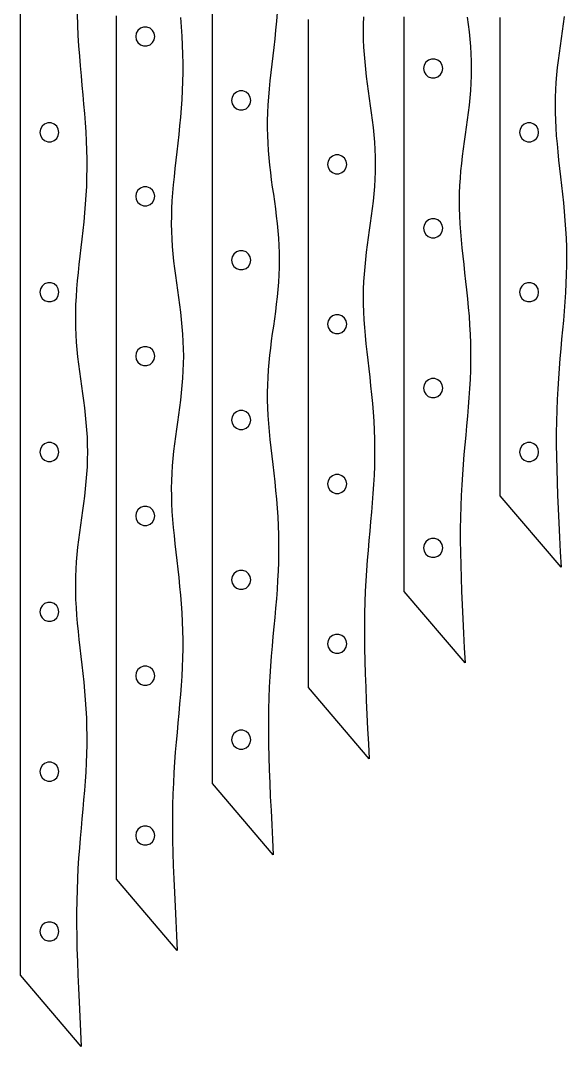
# Model space of a CAD drawing. Header units: metres. Extents: x 28 to 1492, y 12 to 1398.
# Drawn here: x 1231 to 1401.7, y 874 to 1195 of the extents above; entities that cross this region are included whole.
import ezdxf

# ---------------------------------------------------------------- set-up
doc = ezdxf.new("R2010")
doc.units = ezdxf.units.M

msp = doc.modelspace()

# ---------------------------------------------------------------- linework, layer by layer
for points in [[(1248.65, 1196.96), (1248.78, 1193.58), (1248.95, 1190.27), (1249.16, 1187.04), (1249.39, 1183.88), (1249.65, 1180.78), (1249.92, 1177.73), (1250.19, 1174.72), (1250.47, 1171.76), (1250.73, 1168.82), (1250.98, 1165.91), (1251.2, 1163.02), (1251.39, 1160.14), (1251.54, 1157.28), (1251.64, 1154.43), (1251.7, 1151.59), (1251.7, 1148.76), (1251.66, 1145.94), (1251.57, 1143.12), (1251.42, 1140.33), (1251.24, 1137.54), (1251.01, 1134.78), (1250.75, 1132.03), (1250.47, 1129.31), (1250.17, 1126.61), (1249.86, 1123.94), (1249.56, 1121.3), (1249.26, 1118.69), (1248.98, 1116.12), (1248.74, 1113.58), (1248.52, 1111.07), (1248.35, 1108.6), (1248.23, 1106.15), (1248.16, 1103.74), (1248.14, 1101.36), (1248.18, 1099), (1248.27, 1096.66), (1248.42, 1094.34), (1248.61, 1092.03), (1248.84, 1089.74), (1249.11, 1087.46), (1249.4, 1085.18), (1249.72, 1082.9), (1250.04, 1080.63), (1250.36, 1078.35), (1250.68, 1076.07), (1250.97, 1073.79), (1251.23, 1071.5), (1251.46, 1069.2), (1251.65, 1066.91), (1251.78, 1064.6), (1251.87, 1062.3), (1251.9, 1060), (1251.87, 1057.7), (1251.78, 1055.4), (1251.65, 1053.09), (1251.46, 1050.8), (1251.23, 1048.5), (1250.97, 1046.21), (1250.68, 1043.93), (1250.36, 1041.65), (1250.04, 1039.37), (1249.72, 1037.1), (1249.4, 1034.82), (1249.11, 1032.54), (1248.84, 1030.26), (1248.61, 1027.97), (1248.42, 1025.66), (1248.27, 1023.34), (1248.18, 1021), (1248.14, 1018.64), (1248.16, 1016.26), (1248.23, 1013.85), (1248.35, 1011.4), (1248.52, 1008.93), (1248.74, 1006.42), (1248.98, 1003.88), (1249.26, 1001.31), (1249.56, 998.7), (1249.86, 996.06), (1250.17, 993.39), (1250.47, 990.69), (1250.75, 987.97), (1251.01, 985.22), (1251.24, 982.46), (1251.42, 979.67), (1251.57, 976.88), (1251.66, 974.06), (1251.7, 971.24), (1251.7, 968.41), (1251.64, 965.57), (1251.54, 962.72), (1251.39, 959.86), (1251.2, 956.98), (1250.98, 954.09), (1250.73, 951.18), (1250.47, 948.24), (1250.19, 945.28), (1249.92, 942.27), (1249.65, 939.22), (1249.39, 936.12), (1249.16, 932.96), (1248.95, 929.73), (1248.78, 926.42), (1248.65, 923.04), (1248.56, 919.56), (1248.51, 915.98), (1248.51, 912.3), (1248.55, 908.52), (1248.64, 904.62), (1248.76, 900.6), (1248.92, 896.47), (1249.1, 892.22), (1249.31, 887.84), (1249.53, 883.35), (1249.76, 878.74), (1250, 874.01), (1231, 896.31), (1231, 900.27), (1231, 904.15), (1230.99, 907.94), (1230.99, 911.64), (1231, 915.26), (1230.99, 918.8), (1230.99, 922.26), (1231, 925.66), (1231, 928.99), (1230.99, 932.25), (1230.99, 935.45), (1231, 938.6), (1231, 941.68), (1230.99, 944.71), (1231, 947.69), (1231, 950.62), (1230.99, 953.51), (1231, 956.34), (1231, 959.14), (1230.99, 961.89), (1230.99, 964.6), (1231, 967.27), (1231, 969.91), (1231, 972.51), (1230.99, 975.07), (1231, 977.61), (1231, 980.11), (1230.99, 982.58), (1231, 985.02), (1231, 987.44), (1230.99, 989.83), (1231, 992.2), (1231, 994.54), (1231, 996.86), (1231, 999.16), (1231, 1001.43), (1230.99, 1003.69), (1231, 1005.93), (1230.99, 1008.15), (1231, 1010.35), (1231, 1012.53), (1231, 1014.7), (1230.99, 1016.86), (1231, 1019), (1231, 1021.13), (1230.99, 1023.24), (1230.99, 1025.35), (1231, 1027.44), (1231, 1029.53), (1231, 1031.6), (1231, 1033.67), (1231, 1035.72), (1231, 1037.77), (1231, 1039.81), (1231, 1041.85), (1231, 1043.88), (1231, 1045.91), (1231, 1047.93), (1231, 1049.95), (1231, 1051.96), (1231, 1053.98), (1231, 1055.99), (1231, 1058), (1231, 1060), (1231, 1062), (1231, 1064.01), (1231, 1066.02), (1231, 1068.04), (1231, 1070.05), (1231, 1072.07), (1231, 1074.09), (1231, 1076.12), (1231, 1078.15), (1231, 1080.19), (1231, 1082.23), (1231, 1084.28), (1231, 1086.33), (1231, 1088.4), (1230.99, 1090.47), (1231, 1092.56), (1231, 1094.65), (1231, 1096.76), (1230.99, 1098.87), (1231, 1101), (1231, 1103.14), (1231, 1105.3), (1231, 1107.47), (1231, 1109.65), (1231, 1111.85), (1231, 1114.07), (1231, 1116.31), (1231, 1118.57), (1231, 1120.84), (1231, 1123.14), (1231, 1125.46), (1231, 1127.8), (1231, 1130.17), (1231, 1132.56), (1231, 1134.98), (1231, 1137.42), (1231, 1139.89), (1231, 1142.39), (1231, 1144.93), (1231, 1147.49), (1231, 1150.09), (1231, 1152.73), (1231, 1155.4), (1231, 1158.11), (1231, 1160.86), (1231, 1163.66), (1231, 1166.49), (1231, 1169.38), (1231, 1172.31), (1231, 1175.29), (1231, 1178.32), (1231, 1181.4), (1231, 1184.55), (1231, 1187.75), (1231, 1191.01), (1231, 1194.34), (1231, 1197.74)], [(1311.24, 1197.54), (1311.01, 1194.78), (1310.75, 1192.03), (1310.47, 1189.31), (1310.17, 1186.61), (1309.86, 1183.94), (1309.56, 1181.3), (1309.26, 1178.69), (1308.98, 1176.12), (1308.74, 1173.58), (1308.52, 1171.07), (1308.35, 1168.6), (1308.23, 1166.15), (1308.16, 1163.74), (1308.14, 1161.36), (1308.18, 1159), (1308.27, 1156.66), (1308.42, 1154.34), (1308.61, 1152.03), (1308.84, 1149.74), (1309.11, 1147.46), (1309.4, 1145.18), (1309.72, 1142.9), (1310.04, 1140.63), (1310.36, 1138.35), (1310.68, 1136.07), (1310.97, 1133.79), (1311.23, 1131.5), (1311.46, 1129.2), (1311.65, 1126.91), (1311.78, 1124.6), (1311.87, 1122.3), (1311.9, 1120), (1311.87, 1117.7), (1311.78, 1115.4), (1311.65, 1113.09), (1311.46, 1110.8), (1311.23, 1108.5), (1310.97, 1106.21), (1310.68, 1103.93), (1310.36, 1101.65), (1310.04, 1099.37), (1309.72, 1097.1), (1309.4, 1094.82), (1309.11, 1092.54), (1308.84, 1090.26), (1308.61, 1087.97), (1308.42, 1085.66), (1308.27, 1083.34), (1308.18, 1081), (1308.14, 1078.64), (1308.16, 1076.26), (1308.23, 1073.85), (1308.35, 1071.4), (1308.52, 1068.93), (1308.74, 1066.42), (1308.98, 1063.88), (1309.26, 1061.31), (1309.56, 1058.7), (1309.86, 1056.06), (1310.17, 1053.39), (1310.47, 1050.69), (1310.75, 1047.97), (1311.01, 1045.22), (1311.24, 1042.46), (1311.42, 1039.67), (1311.57, 1036.88), (1311.66, 1034.06), (1311.7, 1031.24), (1311.7, 1028.41), (1311.64, 1025.57), (1311.54, 1022.72), (1311.39, 1019.86), (1311.2, 1016.98), (1310.98, 1014.09), (1310.73, 1011.18), (1310.47, 1008.24), (1310.19, 1005.28), (1309.92, 1002.27), (1309.65, 999.22), (1309.39, 996.12), (1309.16, 992.96), (1308.95, 989.73), (1308.78, 986.42), (1308.65, 983.04), (1308.56, 979.56), (1308.51, 975.98), (1308.51, 972.3), (1308.55, 968.52), (1308.64, 964.62), (1308.76, 960.6), (1308.92, 956.47), (1309.1, 952.22), (1309.31, 947.84), (1309.53, 943.35), (1309.76, 938.74), (1310, 934.01), (1291, 956.31), (1291, 960.27), (1291, 964.15), (1290.99, 967.94), (1290.99, 971.64), (1291, 975.26), (1290.99, 978.8), (1290.99, 982.26), (1291, 985.66), (1291, 988.99), (1290.99, 992.25), (1290.99, 995.45), (1291, 998.6), (1291, 1001.68), (1290.99, 1004.71), (1291, 1007.69), (1291, 1010.62), (1290.99, 1013.51), (1291, 1016.34), (1291, 1019.14), (1290.99, 1021.89), (1290.99, 1024.6), (1291, 1027.27), (1291, 1029.91), (1291, 1032.51), (1290.99, 1035.07), (1291, 1037.61), (1291, 1040.11), (1290.99, 1042.58), (1291, 1045.02), (1291, 1047.44), (1290.99, 1049.83), (1291, 1052.2), (1291, 1054.54), (1291, 1056.86), (1291, 1059.16), (1291, 1061.43), (1290.99, 1063.69), (1291, 1065.93), (1290.99, 1068.15), (1291, 1070.35), (1291, 1072.53), (1291, 1074.7), (1290.99, 1076.86), (1291, 1079), (1291, 1081.13), (1290.99, 1083.24), (1290.99, 1085.35), (1291, 1087.44), (1291, 1089.53), (1291, 1091.6), (1291, 1093.67), (1291, 1095.72), (1291, 1097.77), (1291, 1099.81), (1291, 1101.85), (1291, 1103.88), (1291, 1105.91), (1291, 1107.93), (1291, 1109.95), (1291, 1111.96), (1291, 1113.98), (1291, 1115.99), (1291, 1118), (1291, 1120), (1291, 1122), (1291, 1124.01), (1291, 1126.02), (1291, 1128.04), (1291, 1130.05), (1291, 1132.07), (1291, 1134.09), (1291, 1136.12), (1291, 1138.15), (1291, 1140.19), (1291, 1142.23), (1291, 1144.28), (1291, 1146.33), (1291, 1148.4), (1290.99, 1150.47), (1291, 1152.56), (1291, 1154.65), (1291, 1156.76), (1290.99, 1158.87), (1291, 1161), (1291, 1163.14), (1291, 1165.3), (1291, 1167.47), (1291, 1169.65), (1291, 1171.85), (1291, 1174.07), (1291, 1176.31), (1291, 1178.57), (1291, 1180.84), (1291, 1183.14), (1291, 1185.46), (1291, 1187.8), (1291, 1190.17), (1291, 1192.56), (1291, 1194.98), (1291, 1197.42)], [(1280.98, 1195.91), (1281.2, 1193.02), (1281.39, 1190.14), (1281.54, 1187.28), (1281.64, 1184.43), (1281.7, 1181.59), (1281.7, 1178.76), (1281.66, 1175.94), (1281.57, 1173.12), (1281.42, 1170.33), (1281.24, 1167.54), (1281.01, 1164.78), (1280.75, 1162.03), (1280.47, 1159.31), (1280.17, 1156.61), (1279.86, 1153.94), (1279.56, 1151.3), (1279.26, 1148.69), (1278.98, 1146.12), (1278.74, 1143.58), (1278.52, 1141.07), (1278.35, 1138.6), (1278.23, 1136.15), (1278.16, 1133.74), (1278.14, 1131.36), (1278.18, 1129), (1278.27, 1126.66), (1278.42, 1124.34), (1278.61, 1122.03), (1278.84, 1119.74), (1279.11, 1117.46), (1279.4, 1115.18), (1279.72, 1112.9), (1280.04, 1110.63), (1280.36, 1108.35), (1280.68, 1106.07), (1280.97, 1103.79), (1281.23, 1101.5), (1281.46, 1099.2), (1281.65, 1096.91), (1281.78, 1094.6), (1281.87, 1092.3), (1281.9, 1090), (1281.87, 1087.7), (1281.78, 1085.4), (1281.65, 1083.09), (1281.46, 1080.8), (1281.23, 1078.5), (1280.97, 1076.21), (1280.68, 1073.93), (1280.36, 1071.65), (1280.04, 1069.37), (1279.72, 1067.1), (1279.4, 1064.82), (1279.11, 1062.54), (1278.84, 1060.26), (1278.61, 1057.97), (1278.42, 1055.66), (1278.27, 1053.34), (1278.18, 1051), (1278.14, 1048.64), (1278.16, 1046.26), (1278.23, 1043.85), (1278.35, 1041.4), (1278.52, 1038.93), (1278.74, 1036.42), (1278.98, 1033.88), (1279.26, 1031.31), (1279.56, 1028.7), (1279.86, 1026.06), (1280.17, 1023.39), (1280.47, 1020.69), (1280.75, 1017.97), (1281.01, 1015.22), (1281.24, 1012.46), (1281.42, 1009.67), (1281.57, 1006.88), (1281.66, 1004.06), (1281.7, 1001.24), (1281.7, 998.41), (1281.64, 995.57), (1281.54, 992.72), (1281.39, 989.86), (1281.2, 986.98), (1280.98, 984.09), (1280.73, 981.18), (1280.47, 978.24), (1280.19, 975.28), (1279.92, 972.27), (1279.65, 969.22), (1279.39, 966.12), (1279.16, 962.96), (1278.95, 959.73), (1278.78, 956.42), (1278.65, 953.04), (1278.56, 949.56), (1278.51, 945.98), (1278.51, 942.3), (1278.55, 938.52), (1278.64, 934.62), (1278.76, 930.6), (1278.92, 926.47), (1279.1, 922.22), (1279.31, 917.84), (1279.53, 913.35), (1279.76, 908.74), (1280, 904.01), (1261, 926.31), (1261, 930.27), (1261, 934.15), (1260.99, 937.94), (1260.99, 941.64), (1261, 945.26), (1260.99, 948.8), (1260.99, 952.26), (1261, 955.66), (1261, 958.99), (1260.99, 962.25), (1260.99, 965.45), (1261, 968.6), (1261, 971.68), (1260.99, 974.71), (1261, 977.69), (1261, 980.62), (1260.99, 983.51), (1261, 986.34), (1261, 989.14), (1260.99, 991.89), (1260.99, 994.6), (1261, 997.27), (1261, 999.91), (1261, 1002.51), (1260.99, 1005.07), (1261, 1007.61), (1261, 1010.11), (1260.99, 1012.58), (1261, 1015.02), (1261, 1017.44), (1260.99, 1019.83), (1261, 1022.2), (1261, 1024.54), (1261, 1026.86), (1261, 1029.16), (1261, 1031.43), (1260.99, 1033.69), (1261, 1035.93), (1260.99, 1038.15), (1261, 1040.35), (1261, 1042.53), (1261, 1044.7), (1260.99, 1046.86), (1261, 1049), (1261, 1051.13), (1260.99, 1053.24), (1260.99, 1055.35), (1261, 1057.44), (1261, 1059.53), (1261, 1061.6), (1261, 1063.67), (1261, 1065.72), (1261, 1067.77), (1261, 1069.81), (1261, 1071.85), (1261, 1073.88), (1261, 1075.91), (1261, 1077.93), (1261, 1079.95), (1261, 1081.96), (1261, 1083.98), (1261, 1085.99), (1261, 1088), (1261, 1090), (1261, 1092), (1261, 1094.01), (1261, 1096.02), (1261, 1098.04), (1261, 1100.05), (1261, 1102.07), (1261, 1104.09), (1261, 1106.12), (1261, 1108.15), (1261, 1110.19), (1261, 1112.23), (1261, 1114.28), (1261, 1116.33), (1261, 1118.4), (1260.99, 1120.47), (1261, 1122.56), (1261, 1124.65), (1261, 1126.76), (1260.99, 1128.87), (1261, 1131), (1261, 1133.14), (1261, 1135.3), (1261, 1137.47), (1261, 1139.65), (1261, 1141.85), (1261, 1144.07), (1261, 1146.31), (1261, 1148.57), (1261, 1150.84), (1261, 1153.14), (1261, 1155.46), (1261, 1157.8), (1261, 1160.17), (1261, 1162.56), (1261, 1164.98), (1261, 1167.42), (1261, 1169.89), (1261, 1172.39), (1261, 1174.93), (1261, 1177.49), (1261, 1180.09), (1261, 1182.73), (1261, 1185.4), (1261, 1188.11), (1261, 1190.86), (1261, 1193.66), (1261, 1196.49)], [(1338.23, 1196.15), (1338.16, 1193.74), (1338.14, 1191.36), (1338.18, 1189), (1338.27, 1186.66), (1338.42, 1184.34), (1338.61, 1182.03), (1338.84, 1179.74), (1339.11, 1177.46), (1339.4, 1175.18), (1339.72, 1172.9), (1340.04, 1170.63), (1340.36, 1168.35), (1340.68, 1166.07), (1340.97, 1163.79), (1341.23, 1161.5), (1341.46, 1159.2), (1341.65, 1156.91), (1341.78, 1154.6), (1341.87, 1152.3), (1341.9, 1150), (1341.87, 1147.7), (1341.78, 1145.4), (1341.65, 1143.09), (1341.46, 1140.8), (1341.23, 1138.5), (1340.97, 1136.21), (1340.68, 1133.93), (1340.36, 1131.65), (1340.04, 1129.37), (1339.72, 1127.1), (1339.4, 1124.82), (1339.11, 1122.54), (1338.84, 1120.26), (1338.61, 1117.97), (1338.42, 1115.66), (1338.27, 1113.34), (1338.18, 1111), (1338.14, 1108.64), (1338.16, 1106.26), (1338.23, 1103.85), (1338.35, 1101.4), (1338.52, 1098.93), (1338.74, 1096.42), (1338.98, 1093.88), (1339.26, 1091.31), (1339.56, 1088.7), (1339.86, 1086.06), (1340.17, 1083.39), (1340.47, 1080.69), (1340.75, 1077.97), (1341.01, 1075.22), (1341.24, 1072.46), (1341.42, 1069.67), (1341.57, 1066.88), (1341.66, 1064.06), (1341.7, 1061.24), (1341.7, 1058.41), (1341.64, 1055.57), (1341.54, 1052.72), (1341.39, 1049.86), (1341.2, 1046.98), (1340.98, 1044.09), (1340.73, 1041.18), (1340.47, 1038.24), (1340.19, 1035.28), (1339.92, 1032.27), (1339.65, 1029.22), (1339.39, 1026.12), (1339.16, 1022.96), (1338.95, 1019.73), (1338.78, 1016.42), (1338.65, 1013.04), (1338.56, 1009.56), (1338.51, 1005.98), (1338.51, 1002.3), (1338.55, 998.52), (1338.64, 994.62), (1338.76, 990.6), (1338.92, 986.47), (1339.1, 982.22), (1339.31, 977.84), (1339.53, 973.35), (1339.76, 968.74), (1340, 964.01), (1321, 986.31), (1321, 990.27), (1321, 994.15), (1320.99, 997.94), (1320.99, 1001.64), (1321, 1005.26), (1320.99, 1008.8), (1320.99, 1012.26), (1321, 1015.66), (1321, 1018.99), (1320.99, 1022.25), (1320.99, 1025.45), (1321, 1028.6), (1321, 1031.68), (1320.99, 1034.71), (1321, 1037.69), (1321, 1040.62), (1320.99, 1043.51), (1321, 1046.34), (1321, 1049.14), (1320.99, 1051.89), (1320.99, 1054.6), (1321, 1057.27), (1321, 1059.91), (1321, 1062.51), (1320.99, 1065.07), (1321, 1067.61), (1321, 1070.11), (1320.99, 1072.58), (1321, 1075.02), (1321, 1077.44), (1320.99, 1079.83), (1321, 1082.2), (1321, 1084.54), (1321, 1086.86), (1321, 1089.16), (1321, 1091.43), (1320.99, 1093.69), (1321, 1095.93), (1320.99, 1098.15), (1321, 1100.35), (1321, 1102.53), (1321, 1104.7), (1320.99, 1106.86), (1321, 1109), (1321, 1111.13), (1320.99, 1113.24), (1320.99, 1115.35), (1321, 1117.44), (1321, 1119.53), (1321, 1121.6), (1321, 1123.67), (1321, 1125.72), (1321, 1127.77), (1321, 1129.81), (1321, 1131.85), (1321, 1133.88), (1321, 1135.91), (1321, 1137.93), (1321, 1139.95), (1321, 1141.96), (1321, 1143.98), (1321, 1145.99), (1321, 1148), (1321, 1150), (1321, 1152), (1321, 1154.01), (1321, 1156.02), (1321, 1158.04), (1321, 1160.05), (1321, 1162.07), (1321, 1164.09), (1321, 1166.12), (1321, 1168.15), (1321, 1170.19), (1321, 1172.23), (1321, 1174.28), (1321, 1176.33), (1321, 1178.4), (1320.99, 1180.47), (1321, 1182.56), (1321, 1184.65), (1321, 1186.76), (1320.99, 1188.87), (1321, 1191), (1321, 1193.14), (1321, 1195.3)], [(1370.68, 1196.07), (1370.97, 1193.79), (1371.23, 1191.5), (1371.46, 1189.2), (1371.65, 1186.91), (1371.78, 1184.6), (1371.87, 1182.3), (1371.9, 1180), (1371.87, 1177.7), (1371.78, 1175.4), (1371.65, 1173.09), (1371.46, 1170.8), (1371.23, 1168.5), (1370.97, 1166.21), (1370.68, 1163.93), (1370.36, 1161.65), (1370.04, 1159.37), (1369.72, 1157.1), (1369.4, 1154.82), (1369.11, 1152.54), (1368.84, 1150.26), (1368.61, 1147.97), (1368.42, 1145.66), (1368.27, 1143.34), (1368.18, 1141), (1368.14, 1138.64), (1368.16, 1136.26), (1368.23, 1133.85), (1368.35, 1131.4), (1368.52, 1128.93), (1368.74, 1126.42), (1368.98, 1123.88), (1369.26, 1121.31), (1369.56, 1118.7), (1369.86, 1116.06), (1370.17, 1113.39), (1370.47, 1110.69), (1370.75, 1107.97), (1371.01, 1105.22), (1371.24, 1102.46), (1371.42, 1099.67), (1371.57, 1096.88), (1371.66, 1094.06), (1371.7, 1091.24), (1371.7, 1088.41), (1371.64, 1085.57), (1371.54, 1082.72), (1371.39, 1079.86), (1371.2, 1076.98), (1370.98, 1074.09), (1370.73, 1071.18), (1370.47, 1068.24), (1370.19, 1065.28), (1369.92, 1062.27), (1369.65, 1059.22), (1369.39, 1056.12), (1369.16, 1052.96), (1368.95, 1049.73), (1368.78, 1046.42), (1368.65, 1043.04), (1368.56, 1039.56), (1368.51, 1035.98), (1368.51, 1032.3), (1368.55, 1028.52), (1368.64, 1024.62), (1368.76, 1020.6), (1368.92, 1016.47), (1369.1, 1012.22), (1369.31, 1007.84), (1369.53, 1003.35), (1369.76, 998.74), (1370, 994.01), (1351, 1016.31), (1351, 1020.27), (1351, 1024.15), (1350.99, 1027.94), (1350.99, 1031.64), (1351, 1035.26), (1350.99, 1038.8), (1350.99, 1042.26), (1351, 1045.66), (1351, 1048.99), (1350.99, 1052.25), (1350.99, 1055.45), (1351, 1058.6), (1351, 1061.68), (1350.99, 1064.71), (1351, 1067.69), (1351, 1070.62), (1350.99, 1073.51), (1351, 1076.34), (1351, 1079.14), (1350.99, 1081.89), (1350.99, 1084.6), (1351, 1087.27), (1351, 1089.91), (1351, 1092.51), (1350.99, 1095.07), (1351, 1097.61), (1351, 1100.11), (1350.99, 1102.58), (1351, 1105.02), (1351, 1107.44), (1350.99, 1109.83), (1351, 1112.2), (1351, 1114.54), (1351, 1116.86), (1351, 1119.16), (1351, 1121.43), (1350.99, 1123.69), (1351, 1125.93), (1350.99, 1128.15), (1351, 1130.35), (1351, 1132.53), (1351, 1134.7), (1350.99, 1136.86), (1351, 1139), (1351, 1141.13), (1350.99, 1143.24), (1350.99, 1145.35), (1351, 1147.44), (1351, 1149.53), (1351, 1151.6), (1351, 1153.67), (1351, 1155.72), (1351, 1157.77), (1351, 1159.81), (1351, 1161.85), (1351, 1163.88), (1351, 1165.91), (1351, 1167.93), (1351, 1169.95), (1351, 1171.96), (1351, 1173.98), (1351, 1175.99), (1351, 1178), (1351, 1180), (1351, 1182), (1351, 1184.01), (1351, 1186.02), (1351, 1188.04), (1351, 1190.05), (1351, 1192.07), (1351, 1194.09), (1351, 1196.12)], [(1400.97, 1196.21), (1400.68, 1193.93), (1400.36, 1191.65), (1400.04, 1189.37), (1399.72, 1187.1), (1399.4, 1184.82), (1399.11, 1182.54), (1398.84, 1180.26), (1398.61, 1177.97), (1398.42, 1175.66), (1398.27, 1173.34), (1398.18, 1171), (1398.14, 1168.64), (1398.16, 1166.26), (1398.23, 1163.85), (1398.35, 1161.4), (1398.52, 1158.93), (1398.74, 1156.42), (1398.98, 1153.88), (1399.26, 1151.31), (1399.56, 1148.7), (1399.86, 1146.06), (1400.17, 1143.39), (1400.47, 1140.69), (1400.75, 1137.97), (1401.01, 1135.22), (1401.24, 1132.46), (1401.42, 1129.67), (1401.57, 1126.88), (1401.66, 1124.06), (1401.7, 1121.24), (1401.7, 1118.41), (1401.64, 1115.57), (1401.54, 1112.72), (1401.39, 1109.86), (1401.2, 1106.98), (1400.98, 1104.09), (1400.73, 1101.18), (1400.47, 1098.24), (1400.19, 1095.28), (1399.92, 1092.27), (1399.65, 1089.22), (1399.39, 1086.12), (1399.16, 1082.96), (1398.95, 1079.73), (1398.78, 1076.42), (1398.65, 1073.04), (1398.56, 1069.56), (1398.51, 1065.98), (1398.51, 1062.3), (1398.55, 1058.52), (1398.64, 1054.62), (1398.76, 1050.6), (1398.92, 1046.47), (1399.1, 1042.22), (1399.31, 1037.84), (1399.53, 1033.35), (1399.76, 1028.74), (1400, 1024.01), (1381, 1046.31), (1381, 1050.27), (1381, 1054.15), (1380.99, 1057.94), (1380.99, 1061.64), (1381, 1065.26), (1380.99, 1068.8), (1380.99, 1072.26), (1381, 1075.66), (1381, 1078.99), (1380.99, 1082.25), (1380.99, 1085.45), (1381, 1088.6), (1381, 1091.68), (1380.99, 1094.71), (1381, 1097.69), (1381, 1100.62), (1380.99, 1103.51), (1381, 1106.34), (1381, 1109.14), (1380.99, 1111.89), (1380.99, 1114.6), (1381, 1117.27), (1381, 1119.91), (1381, 1122.51), (1380.99, 1125.07), (1381, 1127.61), (1381, 1130.11), (1380.99, 1132.58), (1381, 1135.02), (1381, 1137.44), (1380.99, 1139.83), (1381, 1142.2), (1381, 1144.54), (1381, 1146.86), (1381, 1149.16), (1381, 1151.43), (1380.99, 1153.69), (1381, 1155.93), (1380.99, 1158.15), (1381, 1160.35), (1381, 1162.53), (1381, 1164.7), (1380.99, 1166.86), (1381, 1169), (1381, 1171.13), (1380.99, 1173.24), (1380.99, 1175.35), (1381, 1177.44), (1381, 1179.53), (1381, 1181.6), (1381, 1183.67), (1381, 1185.72), (1381, 1187.77), (1381, 1189.81), (1381, 1191.85), (1381, 1193.88), (1381, 1195.91)], [(1273, 1190), (1272.81, 1191.02), (1272.29, 1191.92), (1271.5, 1192.59), (1270.52, 1192.95), (1269.48, 1192.95), (1268.51, 1192.59), (1267.71, 1191.92), (1267.19, 1191.02), (1267, 1190), (1267.19, 1188.98), (1267.71, 1188.08), (1268.5, 1187.41), (1269.48, 1187.05), (1270.52, 1187.05), (1271.5, 1187.41), (1272.29, 1188.08), (1272.81, 1188.98), (1273, 1190)], [(1363, 1180), (1362.81, 1181.02), (1362.29, 1181.92), (1361.5, 1182.59), (1360.52, 1182.95), (1359.48, 1182.95), (1358.51, 1182.59), (1357.71, 1181.92), (1357.19, 1181.02), (1357, 1180), (1357.19, 1178.98), (1357.71, 1178.08), (1358.5, 1177.41), (1359.48, 1177.05), (1360.52, 1177.05), (1361.5, 1177.41), (1362.29, 1178.08), (1362.81, 1178.98), (1363, 1180)], [(1303, 1170), (1302.81, 1171.02), (1302.29, 1171.92), (1301.5, 1172.59), (1300.52, 1172.95), (1299.48, 1172.95), (1298.51, 1172.59), (1297.71, 1171.92), (1297.19, 1171.02), (1297, 1170), (1297.19, 1168.98), (1297.71, 1168.08), (1298.5, 1167.41), (1299.48, 1167.05), (1300.52, 1167.05), (1301.5, 1167.41), (1302.29, 1168.08), (1302.81, 1168.98), (1303, 1170)], [(1243, 1160), (1242.81, 1161.02), (1242.29, 1161.92), (1241.5, 1162.59), (1240.52, 1162.95), (1239.48, 1162.95), (1238.51, 1162.59), (1237.71, 1161.92), (1237.19, 1161.02), (1237, 1160), (1237.19, 1158.98), (1237.71, 1158.08), (1238.5, 1157.41), (1239.48, 1157.05), (1240.52, 1157.05), (1241.5, 1157.41), (1242.29, 1158.08), (1242.81, 1158.98), (1243, 1160)], [(1393, 1160), (1392.81, 1161.02), (1392.29, 1161.92), (1391.5, 1162.59), (1390.52, 1162.95), (1389.48, 1162.95), (1388.51, 1162.59), (1387.71, 1161.92), (1387.19, 1161.02), (1387, 1160), (1387.19, 1158.98), (1387.71, 1158.08), (1388.5, 1157.41), (1389.48, 1157.05), (1390.52, 1157.05), (1391.5, 1157.41), (1392.29, 1158.08), (1392.81, 1158.98), (1393, 1160)], [(1333, 1150), (1332.81, 1151.02), (1332.29, 1151.92), (1331.5, 1152.59), (1330.52, 1152.95), (1329.48, 1152.95), (1328.51, 1152.59), (1327.71, 1151.92), (1327.19, 1151.02), (1327, 1150), (1327.19, 1148.98), (1327.71, 1148.08), (1328.5, 1147.41), (1329.48, 1147.05), (1330.52, 1147.05), (1331.5, 1147.41), (1332.29, 1148.08), (1332.81, 1148.98), (1333, 1150)], [(1273, 1140), (1272.81, 1141.02), (1272.29, 1141.92), (1271.5, 1142.59), (1270.52, 1142.95), (1269.48, 1142.95), (1268.51, 1142.59), (1267.71, 1141.92), (1267.19, 1141.02), (1267, 1140), (1267.19, 1138.98), (1267.71, 1138.08), (1268.5, 1137.41), (1269.48, 1137.05), (1270.52, 1137.05), (1271.5, 1137.41), (1272.29, 1138.08), (1272.81, 1138.98), (1273, 1140)], [(1363, 1130), (1362.81, 1131.02), (1362.29, 1131.92), (1361.5, 1132.59), (1360.52, 1132.95), (1359.48, 1132.95), (1358.51, 1132.59), (1357.71, 1131.92), (1357.19, 1131.02), (1357, 1130), (1357.19, 1128.98), (1357.71, 1128.08), (1358.5, 1127.41), (1359.48, 1127.05), (1360.52, 1127.05), (1361.5, 1127.41), (1362.29, 1128.08), (1362.81, 1128.98), (1363, 1130)], [(1303, 1120), (1302.81, 1121.02), (1302.29, 1121.92), (1301.5, 1122.59), (1300.52, 1122.95), (1299.48, 1122.95), (1298.51, 1122.59), (1297.71, 1121.92), (1297.19, 1121.02), (1297, 1120), (1297.19, 1118.98), (1297.71, 1118.08), (1298.5, 1117.41), (1299.48, 1117.05), (1300.52, 1117.05), (1301.5, 1117.41), (1302.29, 1118.08), (1302.81, 1118.98), (1303, 1120)], [(1243, 1110), (1242.81, 1111.02), (1242.29, 1111.92), (1241.5, 1112.59), (1240.52, 1112.95), (1239.48, 1112.95), (1238.51, 1112.59), (1237.71, 1111.92), (1237.19, 1111.02), (1237, 1110), (1237.19, 1108.98), (1237.71, 1108.08), (1238.5, 1107.41), (1239.48, 1107.05), (1240.52, 1107.05), (1241.5, 1107.41), (1242.29, 1108.08), (1242.81, 1108.98), (1243, 1110)], [(1393, 1110), (1392.81, 1111.02), (1392.29, 1111.92), (1391.5, 1112.59), (1390.52, 1112.95), (1389.48, 1112.95), (1388.51, 1112.59), (1387.71, 1111.92), (1387.19, 1111.02), (1387, 1110), (1387.19, 1108.98), (1387.71, 1108.08), (1388.5, 1107.41), (1389.48, 1107.05), (1390.52, 1107.05), (1391.5, 1107.41), (1392.29, 1108.08), (1392.81, 1108.98), (1393, 1110)], [(1333, 1100), (1332.81, 1101.02), (1332.29, 1101.92), (1331.5, 1102.59), (1330.52, 1102.95), (1329.48, 1102.95), (1328.51, 1102.59), (1327.71, 1101.92), (1327.19, 1101.02), (1327, 1100), (1327.19, 1098.98), (1327.71, 1098.08), (1328.5, 1097.41), (1329.48, 1097.05), (1330.52, 1097.05), (1331.5, 1097.41), (1332.29, 1098.08), (1332.81, 1098.98), (1333, 1100)], [(1273, 1090), (1272.81, 1091.02), (1272.29, 1091.92), (1271.5, 1092.59), (1270.52, 1092.95), (1269.48, 1092.95), (1268.51, 1092.59), (1267.71, 1091.92), (1267.19, 1091.02), (1267, 1090), (1267.19, 1088.98), (1267.71, 1088.08), (1268.5, 1087.41), (1269.48, 1087.05), (1270.52, 1087.05), (1271.5, 1087.41), (1272.29, 1088.08), (1272.81, 1088.98), (1273, 1090)], [(1363, 1080), (1362.81, 1081.02), (1362.29, 1081.92), (1361.5, 1082.59), (1360.52, 1082.95), (1359.48, 1082.95), (1358.51, 1082.59), (1357.71, 1081.92), (1357.19, 1081.02), (1357, 1080), (1357.19, 1078.98), (1357.71, 1078.08), (1358.5, 1077.41), (1359.48, 1077.05), (1360.52, 1077.05), (1361.5, 1077.41), (1362.29, 1078.08), (1362.81, 1078.98), (1363, 1080)], [(1303, 1070), (1302.81, 1071.02), (1302.29, 1071.92), (1301.5, 1072.59), (1300.52, 1072.95), (1299.48, 1072.95), (1298.51, 1072.59), (1297.71, 1071.92), (1297.19, 1071.02), (1297, 1070), (1297.19, 1068.98), (1297.71, 1068.08), (1298.5, 1067.41), (1299.48, 1067.05), (1300.52, 1067.05), (1301.5, 1067.41), (1302.29, 1068.08), (1302.81, 1068.98), (1303, 1070)], [(1243, 1060), (1242.81, 1061.02), (1242.29, 1061.92), (1241.5, 1062.59), (1240.52, 1062.95), (1239.48, 1062.95), (1238.51, 1062.59), (1237.71, 1061.92), (1237.19, 1061.02), (1237, 1060), (1237.19, 1058.98), (1237.71, 1058.08), (1238.5, 1057.41), (1239.48, 1057.05), (1240.52, 1057.05), (1241.5, 1057.41), (1242.29, 1058.08), (1242.81, 1058.98), (1243, 1060)], [(1393, 1060), (1392.81, 1061.02), (1392.29, 1061.92), (1391.5, 1062.59), (1390.52, 1062.95), (1389.48, 1062.95), (1388.51, 1062.59), (1387.71, 1061.92), (1387.19, 1061.02), (1387, 1060), (1387.19, 1058.98), (1387.71, 1058.08), (1388.5, 1057.41), (1389.48, 1057.05), (1390.52, 1057.05), (1391.5, 1057.41), (1392.29, 1058.08), (1392.81, 1058.98), (1393, 1060)], [(1333, 1050), (1332.81, 1051.02), (1332.29, 1051.92), (1331.5, 1052.59), (1330.52, 1052.95), (1329.48, 1052.95), (1328.51, 1052.59), (1327.71, 1051.92), (1327.19, 1051.02), (1327, 1050), (1327.19, 1048.98), (1327.71, 1048.08), (1328.5, 1047.41), (1329.48, 1047.05), (1330.52, 1047.05), (1331.5, 1047.41), (1332.29, 1048.08), (1332.81, 1048.98), (1333, 1050)], [(1273, 1040), (1272.81, 1041.02), (1272.29, 1041.92), (1271.5, 1042.59), (1270.52, 1042.95), (1269.48, 1042.95), (1268.51, 1042.59), (1267.71, 1041.92), (1267.19, 1041.02), (1267, 1040), (1267.19, 1038.98), (1267.71, 1038.08), (1268.5, 1037.41), (1269.48, 1037.05), (1270.52, 1037.05), (1271.5, 1037.41), (1272.29, 1038.08), (1272.81, 1038.98), (1273, 1040)], [(1363, 1030), (1362.81, 1031.02), (1362.29, 1031.92), (1361.5, 1032.59), (1360.52, 1032.95), (1359.48, 1032.95), (1358.51, 1032.59), (1357.71, 1031.92), (1357.19, 1031.02), (1357, 1030), (1357.19, 1028.98), (1357.71, 1028.08), (1358.5, 1027.41), (1359.48, 1027.05), (1360.52, 1027.05), (1361.5, 1027.41), (1362.29, 1028.08), (1362.81, 1028.98), (1363, 1030)], [(1303, 1020), (1302.81, 1021.02), (1302.29, 1021.92), (1301.5, 1022.59), (1300.52, 1022.95), (1299.48, 1022.95), (1298.51, 1022.59), (1297.71, 1021.92), (1297.19, 1021.02), (1297, 1020), (1297.19, 1018.98), (1297.71, 1018.08), (1298.5, 1017.41), (1299.48, 1017.05), (1300.52, 1017.05), (1301.5, 1017.41), (1302.29, 1018.08), (1302.81, 1018.98), (1303, 1020)], [(1243, 1010), (1242.81, 1011.02), (1242.29, 1011.92), (1241.5, 1012.59), (1240.52, 1012.95), (1239.48, 1012.95), (1238.51, 1012.59), (1237.71, 1011.92), (1237.19, 1011.02), (1237, 1010), (1237.19, 1008.98), (1237.71, 1008.08), (1238.5, 1007.41), (1239.48, 1007.05), (1240.52, 1007.05), (1241.5, 1007.41), (1242.29, 1008.08), (1242.81, 1008.98), (1243, 1010)], [(1333, 1000), (1332.81, 1001.02), (1332.29, 1001.92), (1331.5, 1002.59), (1330.52, 1002.95), (1329.48, 1002.95), (1328.51, 1002.59), (1327.71, 1001.92), (1327.19, 1001.02), (1327, 1000), (1327.19, 998.98), (1327.71, 998.08), (1328.5, 997.41), (1329.48, 997.05), (1330.52, 997.05), (1331.5, 997.41), (1332.29, 998.08), (1332.81, 998.98), (1333, 1000)], [(1273, 990), (1272.81, 991.02), (1272.29, 991.92), (1271.5, 992.59), (1270.52, 992.95), (1269.48, 992.95), (1268.51, 992.59), (1267.71, 991.92), (1267.19, 991.02), (1267, 990), (1267.19, 988.98), (1267.71, 988.08), (1268.5, 987.41), (1269.48, 987.05), (1270.52, 987.05), (1271.5, 987.41), (1272.29, 988.08), (1272.81, 988.98), (1273, 990)], [(1303, 970), (1302.81, 971.02), (1302.29, 971.92), (1301.5, 972.59), (1300.52, 972.95), (1299.48, 972.95), (1298.51, 972.59), (1297.71, 971.92), (1297.19, 971.02), (1297, 970), (1297.19, 968.98), (1297.71, 968.08), (1298.5, 967.41), (1299.48, 967.05), (1300.52, 967.05), (1301.5, 967.41), (1302.29, 968.08), (1302.81, 968.98), (1303, 970)], [(1243, 960), (1242.81, 961.02), (1242.29, 961.92), (1241.5, 962.59), (1240.52, 962.95), (1239.48, 962.95), (1238.51, 962.59), (1237.71, 961.92), (1237.19, 961.02), (1237, 960), (1237.19, 958.98), (1237.71, 958.08), (1238.5, 957.41), (1239.48, 957.05), (1240.52, 957.05), (1241.5, 957.41), (1242.29, 958.08), (1242.81, 958.98), (1243, 960)], [(1273, 940), (1272.81, 941.02), (1272.29, 941.92), (1271.5, 942.59), (1270.52, 942.95), (1269.48, 942.95), (1268.51, 942.59), (1267.71, 941.92), (1267.19, 941.02), (1267, 940), (1267.19, 938.98), (1267.71, 938.08), (1268.5, 937.41), (1269.48, 937.05), (1270.52, 937.05), (1271.5, 937.41), (1272.29, 938.08), (1272.81, 938.98), (1273, 940)], [(1243, 910), (1242.81, 911.02), (1242.29, 911.92), (1241.5, 912.59), (1240.52, 912.95), (1239.48, 912.95), (1238.51, 912.59), (1237.71, 911.92), (1237.19, 911.02), (1237, 910), (1237.19, 908.98), (1237.71, 908.08), (1238.5, 907.41), (1239.48, 907.05), (1240.52, 907.05), (1241.5, 907.41), (1242.29, 908.08), (1242.81, 908.98), (1243, 910)]]:
    msp.add_lwpolyline(points)

doc.saveas('drawing.dxf')
